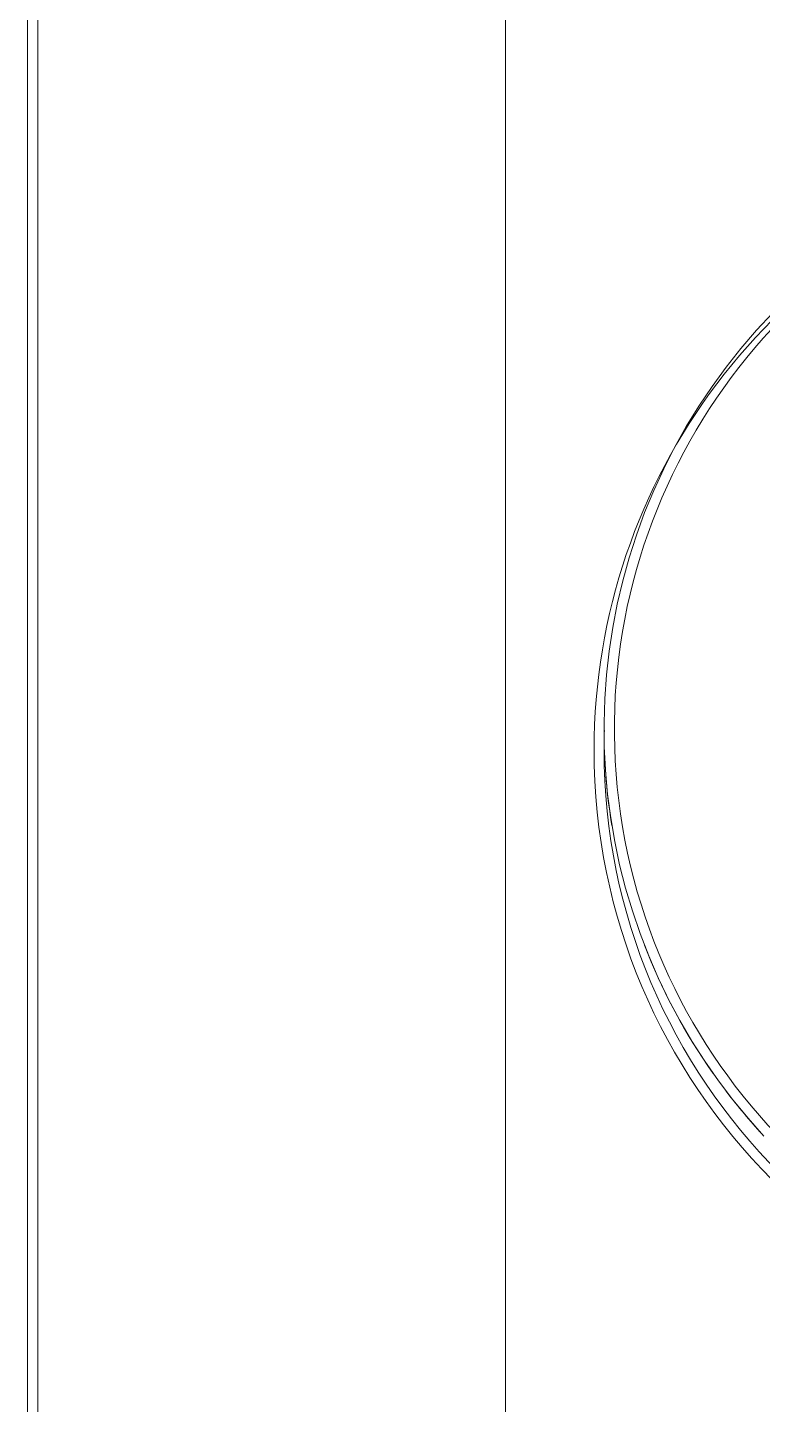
# Model space of a CAD drawing. Header units: millimetres. Extents: x -7702 to 17735, y -16958 to 1800.
# Drawn here: x -6880.6 to -6809.9, y -15512.6 to -15380.1 of the extents above; entities that cross this region are included whole.
import ezdxf

# ---------------------------------------------------------------- set-up
doc = ezdxf.new("R2010")
doc.units = ezdxf.units.MM
doc.layers.add('G-IMPT', color=8, linetype='Continuous', lineweight=9)

msp = doc.modelspace()

# ---------------------------------------------------------------- linework, layer by layer
at = {"layer": 'G-IMPT'}
for p, q in [((-6880.62, -15328.651), (-6880.62, -15568.651)), ((-6879.62, -15568.651), (-6879.62, -15328.651)), ((-6879.62, -15568.651), (-6879.62, -15328.651)), ((-6834.62, -15328.651), (-6834.62, -15568.651))]:
    msp.add_line(p, q, dxfattribs=at)
at = {"layer": 'G-IMPT', "flags": 128}
msp.add_lwpolyline([(-6808.868, -15407.59), (-6810.437, -15409.272), (-6811.938, -15411.015), (-6813.367, -15412.816), (-6814.724, -15414.673), (-6816.005, -15416.583), (-6817.208, -15418.543), (-6818.333, -15420.549), (-6819.376, -15422.599), (-6820.336, -15424.689), (-6821.212, -15426.815), (-6822.003, -15428.975), (-6822.706, -15431.165), (-6823.321, -15433.381), (-6823.847, -15435.62), (-6824.283, -15437.878), (-6824.629, -15440.151), (-6824.883, -15442.437), (-6825.046, -15444.731), (-6825.117, -15447.03), (-6825.096, -15449.33), (-6824.982, -15451.627), (-6824.778, -15453.918), (-6824.481, -15456.198), (-6824.094, -15458.465), (-6823.616, -15460.715), (-6823.049, -15462.944), (-6822.393, -15465.148), (-6821.65, -15467.324), (-6820.82, -15469.469), (-6819.905, -15471.579), (-6818.906, -15473.651), (-6817.825, -15475.681), (-6816.664, -15477.666), (-6815.425, -15479.603), (-6814.109, -15481.49), (-6812.718, -15483.322), (-6811.256, -15485.096), (-6809.723, -15486.811)], dxfattribs=at)
at = {"layer": 'G-IMPT'}
for centre, radius, start, end in [((-6767.62, -15449.651), 58.454, 105.88235, 180), ((-6767.62, -15447.651), 56.5, 109.17418, 270), ((-6767.62, -15449.651), 57.5, 178.14085, 180), ((-6767.62, -15447.651), 57.5, 180.60261, 189.27432), ((-6767.62, -15449.651), 58.454, 180, 360), ((-6767.62, -15449.651), 57.5, 180, 0), ((-6767.62, -15447.651), 57.5, 201.17647, 215.17423), ((-6767.62, -15447.651), 57.5, 217.05882, 222.35294)]:
    msp.add_arc(centre, radius, start, end, dxfattribs=at)

doc.saveas('drawing.dxf')
